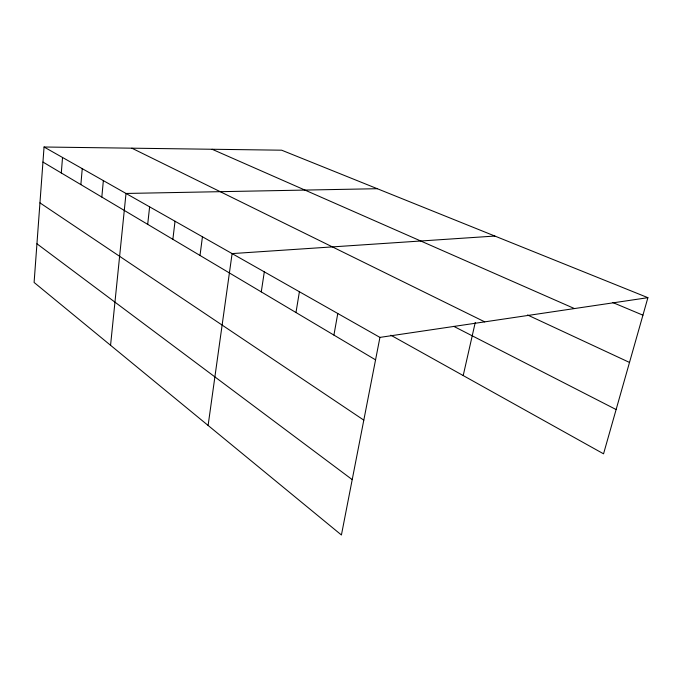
<?xml version="1.0" encoding="UTF-8"?>
<svg xmlns="http://www.w3.org/2000/svg" width="682" height="682" viewBox="0 0 682 682"><rect width="100%" height="100%" fill="white"/><g stroke="black" fill="none" stroke-linecap="round" stroke-linejoin="round"><path stroke-width="1.02" d="M647.9 297.676L281.64 150.193L44.057 147.005L34.1 282.459L341.418 534.995L379.934 337.394L647.9 297.676L603.544 453.82L390.846 335.212M61.295 172.964L62.531 157.482M80.868 184.609L82.249 168.659M101.823 197.072L103.357 180.628M110.561 345.288L126.008 193.458L377.299 188.709M147.696 224.352L149.614 206.842M172.87 239.322L175.027 221.241M200.022 255.469L202.435 236.782M208.112 425.449L232.102 253.593L494.859 236.049M261.274 291.896L264.309 271.845M295.979 312.535L299.398 291.743M333.916 335.092L337.778 313.498M463.206 375.56L475.252 322.45M612.641 302.476L642.93 315.178M212.102 149.264L574.432 308.562M527.518 314.965L629.503 362.44M131.865 148.19L484.723 321.861M453.769 326.354L616.119 409.55M44.057 147.005L379.934 337.394M42.949 162.06L375.56 359.857M39.948 202.869L363.804 420.129M36.939 243.789L352.21 479.617"/></g></svg>
